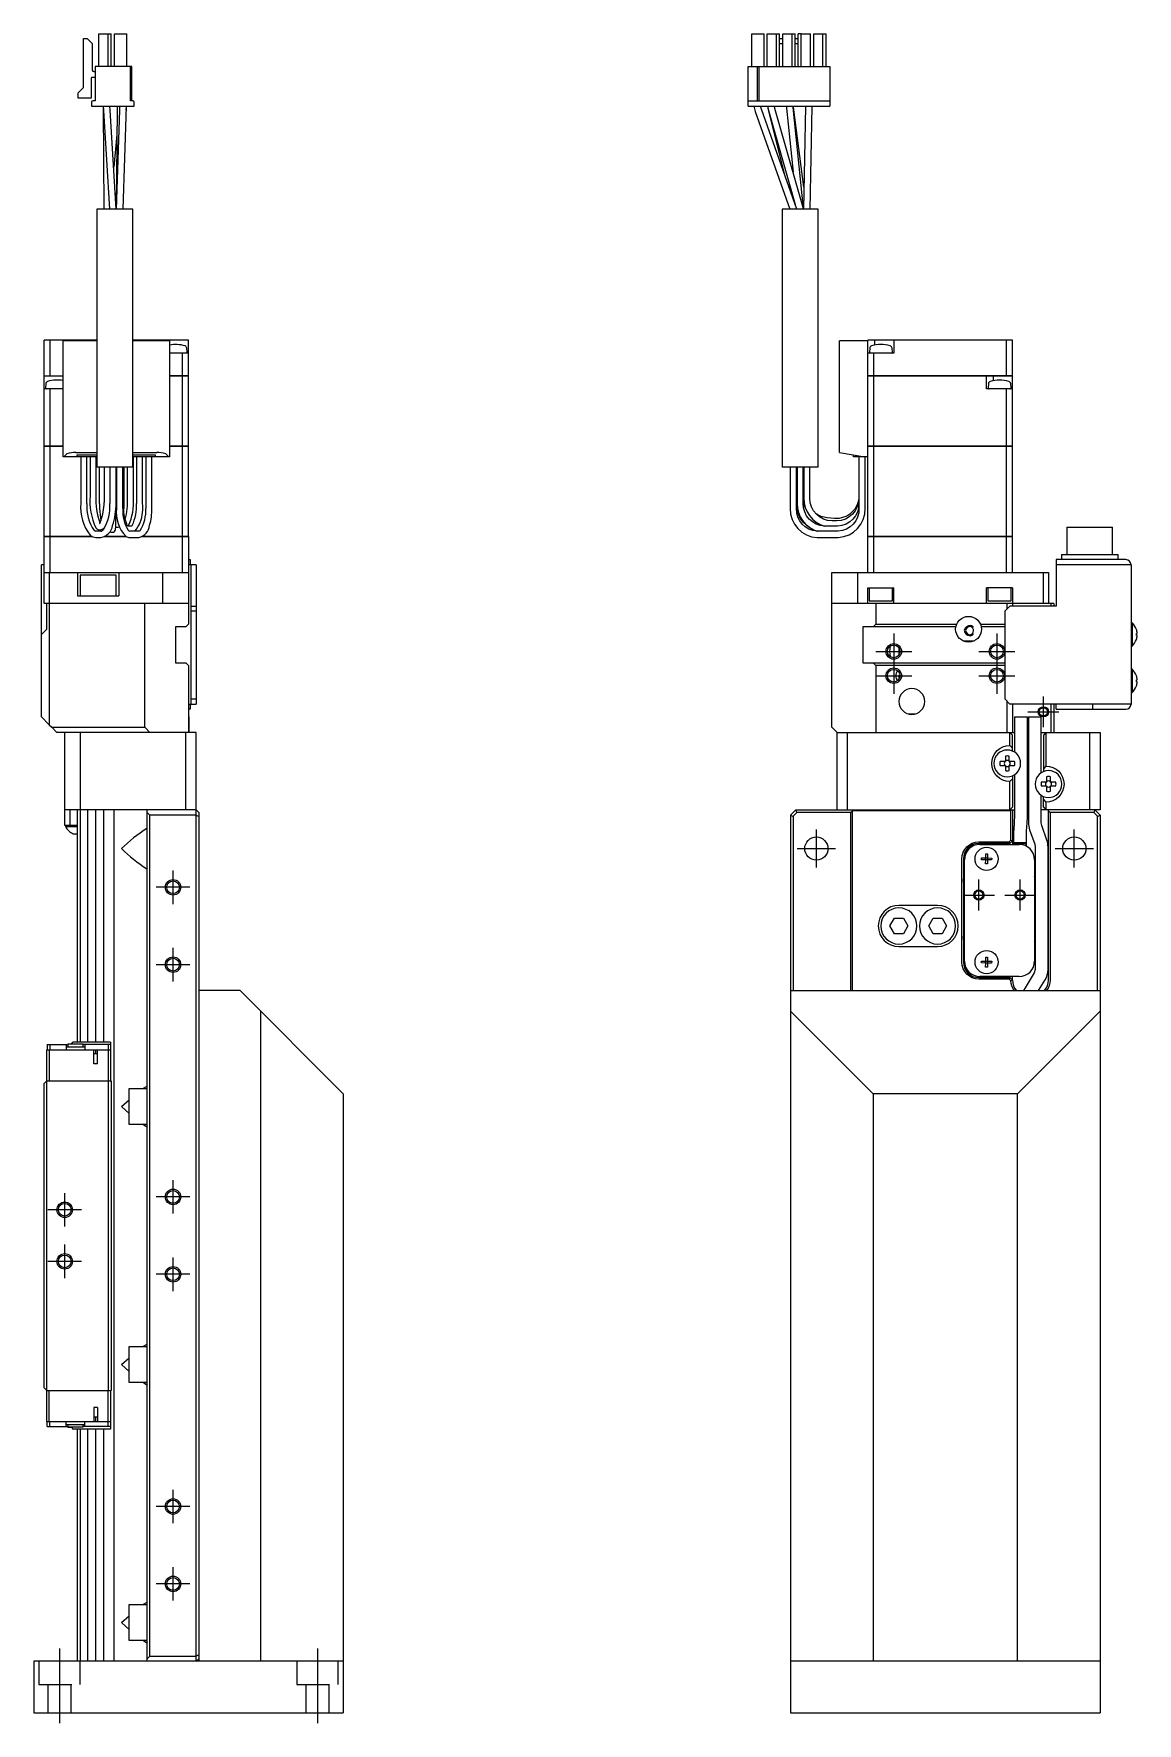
# Model space of a CAD drawing. Extents: x 0 to 511, y -8 to 480.
# Drawn here: x 296.8 to 510.7, y 81.1 to 408.5 of the extents above; entities that cross this region are included whole.
import ezdxf

# ---------------------------------------------------------------- set-up
doc = ezdxf.new("R2010")
doc.units = 0
doc.header["$LTSCALE"] = 0.5
doc.linetypes.add('CENTER', pattern=[50.8, 31.75, -6.35, 6.35, -6.35])
doc.linetypes.add('DASHED', pattern=[19.05, 12.7, -6.35])
for name, color, linetype in [('MSM_CENTER', 1, 'CENTER'), ('MSM_CONTINUOUS', 7, 'CONTINUOUS'), ('MSM_DASHED', 4, 'DASHED'), ('MSM_NARROW', 5, 'CONTINUOUS')]:
    doc.layers.add(name, color=color, linetype=linetype)

msp = doc.modelspace()

# ---------------------------------------------------------------- linework, layer by layer
at = {"layer": 'MSM_CENTER'}
for p, q in [((463.51, 292.25), (463.51, 280.55)), ((483.51, 292.25), (483.51, 280.55)), ((460.01, 288.75), (467.01, 288.75)), ((480.01, 288.75), (487.01, 288.75)), ((460.01, 284.05), (467.01, 284.05)), ((480.01, 284.05), (487.01, 284.05)), ((492.51, 274.05), (492.51, 280.05)), ((489.51, 277.05), (495.51, 277.05)), ((448.51, 246.85), (448.51, 254.25)), ((498.51, 246.85), (498.51, 254.25)), ((444.81, 250.55), (452.21, 250.55)), ((494.81, 250.55), (502.21, 250.55)), ((323.82, 239.8), (323.82, 246.3)), ((327.07, 243.05), (320.57, 243.05)), ((480.01, 238.55), (480.01, 244.55)), ((488.01, 238.55), (488.01, 244.55)), ((477.01, 241.55), (483.01, 241.55)), ((485.01, 241.55), (491.01, 241.55)), ((323.82, 224.8), (323.82, 231.3)), ((327.07, 228.05), (320.57, 228.05)), ((302.82, 177.3), (302.82, 183.8)), ((323.82, 179.8), (323.82, 186.3)), ((306.07, 180.55), (299.57, 180.55)), ((327.07, 183.05), (320.57, 183.05)), ((302.82, 167.3), (302.82, 173.8)), ((306.07, 170.55), (299.57, 170.55)), ((323.82, 164.8), (323.82, 171.3)), ((327.07, 168.05), (320.57, 168.05)), ((323.82, 119.8), (323.82, 126.3)), ((327.07, 123.05), (320.57, 123.05)), ((327.07, 108.05), (320.57, 108.05)), ((323.82, 104.8), (323.82, 111.3)), ((301.82, 95.55), (301.82, 81.05)), ((351.82, 95.55), (351.82, 81.05))]:
    msp.add_line(p, q, dxfattribs=at)
at = {"layer": 'MSM_CONTINUOUS'}
for p, q in [((306.46, 398.02), (306.46, 407.56)), ((306.46, 407.56), (307.16, 407.56)), ((307.16, 407.56), (308.16, 406.56)), ((308.16, 406.56), (308.16, 401.43)), ((309.45, 402.1), (309.45, 408.45)), ((309.45, 408.45), (311.85, 408.45)), ((311.25, 402.1), (311.25, 408.45)), ((311.85, 402.1), (311.85, 408.45)), ((312.45, 402.1), (312.45, 408.45)), ((312.45, 408.45), (314.85, 408.45)), ((314.85, 402.1), (314.85, 408.45)), ((435.99, 408.45), (438.39, 408.45)), ((435.99, 402.1), (435.99, 408.45)), ((438.39, 402.1), (438.39, 408.45)), ((438.99, 408.45), (440.79, 408.45)), ((438.99, 402.1), (438.99, 408.45)), ((440.79, 402.1), (440.79, 408.45)), ((440.79, 408.45), (441.39, 408.45)), ((441.39, 402.1), (441.39, 408.45)), ((441.39, 407.56), (441.99, 407.56)), ((441.39, 406.56), (441.99, 406.56)), ((441.99, 408.45), (443.79, 408.45)), ((441.99, 402.1), (441.99, 408.45)), ((443.79, 402.1), (443.79, 408.45)), ((443.79, 408.45), (444.39, 408.45)), ((444.39, 402.1), (444.39, 408.45)), ((444.39, 407.56), (444.99, 407.56)), ((444.39, 406.56), (444.99, 406.56)), ((444.99, 402.1), (444.99, 408.45)), ((445.59, 408.45), (444.99, 408.45)), ((445.59, 402.1), (445.59, 408.45)), ((445.59, 408.45), (447.39, 408.45)), ((447.39, 402.1), (447.39, 408.45)), ((447.99, 402.1), (447.99, 408.45)), ((447.99, 408.45), (449.79, 408.45)), ((449.79, 402.1), (449.79, 408.45)), ((449.79, 408.45), (450.39, 408.45)), ((450.39, 402.1), (450.39, 408.45)), ((307.97, 399.85), (307.97, 396)), ((308.72, 400), (308.12, 400)), ((308.44, 401.15), (308.72, 401.15)), ((308.72, 402.1), (308.72, 395.47)), ((315.83, 402.1), (308.72, 402.1)), ((315.58, 395.47), (315.58, 402.1)), ((315.83, 395.47), (315.83, 402.1)), ((435.26, 394.45), (435.26, 402.1)), ((435.26, 402.1), (451.11, 402.1)), ((437.04, 402.1), (437.04, 395.47)), ((437.34, 402.1), (437.34, 395.47)), ((451.11, 402.1), (451.11, 394.45)), ((305.44, 397), (306.46, 398.02)), ((305.44, 396), (305.44, 397)), ((307.97, 396), (305.44, 396)), ((308.01, 395.17), (308.01, 394.45)), ((308.01, 394.45), (316.29, 394.45)), ((308.72, 395.47), (308.31, 395.47)), ((310.27, 394.45), (310.27, 393.84)), ((310.27, 394.45), (310.27, 394.12)), ((310.27, 394.12), (310.42, 374.45)), ((310.28, 394.45), (310.32, 393.59)), ((310.32, 393.59), (311.52, 374.45)), ((311.62, 393.67), (311.58, 394.45)), ((312.82, 374.47), (311.62, 393.67)), ((312.96, 393.78), (312.82, 374.47)), ((313.44, 393.66), (312.82, 374.45)), ((312.97, 394.45), (312.96, 393.78)), ((313.46, 394.45), (313.44, 393.66)), ((314.12, 374.45), (314.77, 394.33)), ((314.74, 393.62), (314.76, 394.45)), ((314.77, 394.33), (314.77, 394.45)), ((315.99, 395.47), (315.58, 395.47)), ((316.29, 394.45), (316.29, 395.17)), ((435.26, 395.47), (451.11, 395.47)), ((435.26, 394.45), (451.11, 394.45)), ((436.38, 394.45), (436.64, 393.42)), ((436.64, 393.42), (443.37, 374.45)), ((437.86, 393.85), (437.7, 394.45)), ((437.87, 393.85), (437.7, 394.45)), ((444.75, 374.45), (437.86, 393.85)), ((439.05, 394.45), (439.18, 393.69)), ((439.06, 394.45), (439.23, 393.6)), ((439.18, 393.69), (442.29, 381.38)), ((439.23, 393.6), (444.42, 375.39)), ((440.48, 393.96), (440.37, 394.45)), ((446.01, 374.54), (440.48, 393.96)), ((442.72, 394.45), (442.75, 394.04)), ((442.75, 394.04), (443.99, 381.63)), ((444.04, 394.17), (444.02, 394.45)), ((446, 374.57), (444.04, 394.17)), ((446.1, 378.75), (444.05, 394.21)), ((446.41, 394.37), (446.01, 374.45)), ((446.41, 394.45), (446.41, 394.37)), ((446.41, 394.45), (446.41, 394.3)), ((447.31, 374.45), (447.71, 394.34)), ((447.71, 394.34), (447.71, 394.45)), ((312.93, 388.93), (312.31, 382.6)), ((316.05, 374.45), (309.05, 374.45)), ((309.05, 374.45), (309.05, 324.45)), ((316.05, 324.45), (316.05, 374.45)), ((448.86, 374.45), (441.86, 374.45)), ((441.86, 374.45), (441.86, 324.45)), ((448.86, 324.45), (448.86, 374.45)), ((298.82, 342.16), (298.82, 349.05)), ((309.05, 349.05), (298.82, 349.05)), ((299.97, 342.16), (299.97, 349.05)), ((302.52, 326.45), (302.52, 348.95)), ((309.05, 348.95), (302.52, 348.95)), ((326.82, 349.05), (316.05, 349.05)), ((323.12, 348.95), (316.05, 348.95)), ((323.07, 348.95), (323.07, 349.05)), ((323.12, 348.95), (323.12, 326.45)), ((326.55, 346.76), (326.48, 347.53)), ((326.82, 342.16), (326.82, 349.05)), ((453.01, 327.31), (453.01, 348.95)), ((458.51, 348.95), (453.01, 348.95)), ((458.51, 311.05), (458.51, 349.05)), ((486.51, 349.05), (458.51, 349.05)), ((458.85, 347.53), (458.78, 346.76)), ((459.76, 349.05), (459.76, 348.11)), ((463.24, 346.76), (463.18, 347.53)), ((463.51, 349.05), (463.51, 346.55)), ((485.36, 342.16), (485.36, 349.05)), ((486.51, 342.16), (486.51, 349.05)), ((326.82, 346.55), (323.12, 346.55)), ((325.67, 342.16), (325.67, 346.55)), ((463.51, 346.55), (458.51, 346.55)), ((459.67, 342.16), (459.67, 346.55)), ((298.82, 342.16), (302.52, 342.16)), ((298.82, 328.55), (298.82, 342.15)), ((298.82, 342.15), (302.52, 342.15)), ((298.83, 342.15), (298.83, 342.16)), ((299.16, 340.64), (299.09, 339.87)), ((299.97, 342.15), (299.97, 342.16)), ((323.12, 342.16), (326.82, 342.16)), ((326.82, 342.15), (323.12, 342.15)), ((325.66, 342.15), (325.66, 342.16)), ((325.67, 328.55), (325.67, 342.15)), ((326.81, 342.15), (326.81, 342.16)), ((326.82, 328.55), (326.82, 342.15)), ((458.51, 342.16), (486.51, 342.16)), ((486.51, 342.15), (458.51, 342.15)), ((458.52, 342.15), (458.52, 342.16)), ((459.67, 342.15), (459.67, 342.16)), ((459.67, 328.55), (459.67, 342.15)), ((481.51, 339.65), (481.51, 342.15)), ((481.85, 340.64), (481.78, 339.87)), ((482.76, 342.15), (482.76, 341.22)), ((485.35, 342.15), (485.35, 342.16)), ((486.24, 339.87), (486.18, 340.64)), ((486.5, 342.15), (486.5, 342.16)), ((486.51, 328.55), (486.51, 342.15)), ((302.52, 339.65), (298.82, 339.65)), ((299.97, 328.55), (299.97, 339.65)), ((486.51, 339.65), (481.51, 339.65)), ((485.36, 328.55), (485.36, 339.65)), ((298.82, 328.55), (302.52, 328.55)), ((298.82, 311.05), (298.82, 328.54)), ((302.52, 328.54), (298.82, 328.54)), ((298.83, 328.55), (298.83, 328.54)), ((299.97, 328.55), (299.97, 328.54)), ((299.97, 311.05), (299.97, 328.54)), ((323.12, 328.55), (326.82, 328.55)), ((326.82, 328.54), (323.12, 328.54)), ((325.66, 328.55), (325.66, 328.54)), ((325.67, 311.05), (325.67, 328.54)), ((326.81, 328.55), (326.81, 328.54)), ((326.82, 311.05), (326.82, 328.54)), ((458.51, 328.55), (486.51, 328.55)), ((486.51, 328.54), (458.51, 328.54)), ((458.52, 328.55), (458.52, 328.54)), ((459.67, 328.55), (459.67, 328.54)), ((459.67, 311.05), (459.67, 328.54)), ((485.35, 328.55), (485.35, 328.54)), ((485.36, 311.05), (485.36, 328.54)), ((486.5, 328.55), (486.5, 328.54)), ((486.51, 311.05), (486.51, 328.54)), ((309.05, 326.45), (302.52, 326.45)), ((302.63, 326.45), (303.23, 327.05)), ((305, 327.31), (309.05, 327.31)), ((305.22, 326.84), (309.05, 326.84)), ((305.22, 326.45), (305.22, 326.84)), ((305.92, 326.45), (305.92, 317.45)), ((307.12, 317.45), (307.12, 326.45)), ((307.72, 326.45), (307.72, 318.93)), ((308.92, 318.93), (308.92, 326.45)), ((316.05, 324.45), (309.05, 324.45)), ((309.52, 324.45), (309.52, 318.91)), ((310.47, 324.45), (310.47, 319)), ((311.57, 324.45), (311.57, 317.45)), ((312.77, 317.45), (312.77, 324.45)), ((312.87, 324.45), (312.87, 316.45)), ((314.07, 316.45), (314.07, 324.45)), ((314.32, 317.45), (314.32, 324.45)), ((314.92, 324.45), (314.92, 318.45)), ((316.05, 327.31), (320.64, 327.31)), ((316.05, 326.84), (320.42, 326.84)), ((323.12, 326.45), (316.05, 326.45)), ((316.12, 318.45), (316.12, 326.45)), ((316.72, 326.45), (316.72, 317.45)), ((317.92, 317.45), (317.92, 326.45)), ((318.52, 326.45), (318.52, 316.45)), ((319.72, 316.45), (319.72, 326.45)), ((320.42, 326.45), (320.42, 326.84)), ((322.41, 327.05), (323.01, 326.45)), ((448.86, 324.45), (441.86, 324.45)), ((443.46, 324.45), (443.46, 316.45)), ((444.66, 316.45), (444.66, 324.45)), ((444.76, 324.45), (444.76, 317.45)), ((445.96, 317.45), (445.96, 324.45)), ((446.06, 324.45), (446.06, 317.45)), ((447.26, 318.45), (447.26, 324.45)), ((453.01, 327.31), (457.91, 326.45)), ((455.71, 326.45), (455.71, 326.84)), ((458.51, 326.45), (455.71, 326.45)), ((456.76, 326.45), (456.76, 316.45)), ((457.96, 316.45), (457.96, 326.45)), ((310.47, 319.03), (310.47, 318.99)), ((446.11, 316.74), (445.96, 317.95)), ((314.25, 315.39), (314.32, 317.45)), ((446.06, 317.45), (446.12, 316.74)), ((446.12, 316.71), (446.11, 316.74)), ((446.12, 316.74), (446.12, 316.71)), ((452, 314.53), (450.61, 314.65)), ((298.82, 311.05), (308.09, 311.05)), ((298.82, 298.05), (298.82, 311.04)), ((308.11, 311.04), (298.82, 311.04)), ((298.83, 311.05), (298.83, 311.04)), ((299.97, 311.05), (299.97, 311.04)), ((299.97, 304.05), (299.97, 311.04)), ((309.84, 312.05), (308.87, 312.05)), ((309.65, 313.57), (309.49, 313.51)), ((309.86, 312.37), (309.9, 312.39)), ((309.9, 312.39), (310.1, 312.46)), ((314.72, 311.04), (310.47, 311.04)), ((310.5, 311.05), (314.7, 311.05)), ((311.65, 312.01), (311.83, 311.89)), ((311.83, 311.89), (312.03, 311.85)), ((312.69, 312.85), (312.74, 312.85)), ((312.74, 312.85), (313.15, 312.85)), ((313.15, 312.85), (313.18, 312.85)), ((313.18, 312.85), (313.41, 312.9)), ((315.77, 313.05), (315.03, 313.05)), ((317.17, 312.05), (315.43, 312.05)), ((326.82, 311.04), (317.77, 311.04)), ((317.79, 311.05), (326.82, 311.05)), ((325.66, 311.05), (325.66, 311.04)), ((325.67, 304.05), (325.67, 311.04)), ((326.81, 311.05), (326.81, 311.04)), ((326.82, 311.04), (326.82, 294.05)), ((452.76, 312.05), (448.66, 312.05)), ((448.67, 312.06), (448.7, 312.05)), ((452.6, 313.05), (450.12, 313.05)), ((452.45, 314.05), (451.57, 314.05)), ((458.51, 311.05), (486.51, 311.05)), ((458.51, 304.05), (458.51, 311.04)), ((486.51, 311.04), (458.51, 311.04)), ((458.52, 311.05), (458.52, 311.04)), ((459.67, 311.05), (459.67, 311.04)), ((459.67, 304.05), (459.67, 311.04)), ((485.35, 311.05), (485.35, 311.04)), ((485.36, 304.05), (485.36, 311.04)), ((486.5, 311.05), (486.5, 311.04)), ((486.51, 304.05), (486.51, 311.04)), ((497.09, 312.85), (505.94, 312.85)), ((497.09, 312.85), (497.09, 307.55)), ((505.94, 307.55), (505.94, 312.85)), ((308.87, 310.85), (309.82, 310.85)), ((315.43, 310.85), (317.17, 310.85)), ((448.66, 310.85), (452.76, 310.85)), ((298.82, 305.55), (298.32, 305.55)), ((298.32, 276.05), (298.32, 305.55)), ((326.82, 306.55), (327.12, 306.55)), ((328.32, 305.55), (326.82, 305.55)), ((327.12, 306.55), (327.12, 305.55)), ((327.32, 278.55), (327.32, 305.55)), ((328.32, 305.55), (328.32, 278.55)), ((495.01, 306.55), (495.01, 297.55)), ((508.51, 306.55), (495.01, 306.55)), ((509.51, 305.55), (495.01, 305.55)), ((496.01, 307.55), (507.01, 307.55)), ((496.01, 307.55), (496.01, 306.55)), ((507.01, 306.55), (507.01, 307.55)), ((509.51, 305.55), (509.51, 278.55)), ((298.82, 304.05), (326.82, 304.05)), ((299.82, 304.05), (299.82, 274.55)), ((305.32, 304.05), (305.32, 299.55)), ((312.82, 303.55), (305.82, 303.55)), ((305.82, 303.55), (305.82, 299.55)), ((312.82, 299.55), (312.82, 303.55)), ((313.32, 304.05), (313.32, 299.55)), ((321.82, 298.05), (321.82, 304.05)), ((451.51, 304.05), (493.51, 304.05)), ((451.51, 274.05), (451.51, 304.05)), ((456.51, 304.05), (456.51, 298.05)), ((492.51, 298.05), (492.51, 304.05)), ((493.51, 304.05), (493.51, 298.05)), ((326.82, 298.05), (298.82, 298.05)), ((299.32, 293.05), (299.32, 298.05)), ((305.32, 299.55), (313.32, 299.55)), ((318.32, 274.05), (318.32, 298.05)), ((494.51, 298.05), (451.51, 298.05)), ((458.51, 301.05), (463.51, 301.05)), ((458.51, 298.05), (458.51, 301.05)), ((458.76, 301.05), (458.76, 298.55)), ((458.76, 298.55), (463.26, 298.55)), ((460.01, 298.05), (460.01, 294.05)), ((463.26, 298.55), (463.26, 301.05)), ((463.51, 298.05), (463.51, 301.05)), ((486.51, 301.05), (481.51, 301.05)), ((481.51, 298.05), (481.51, 301.05)), ((481.76, 301.05), (481.76, 298.55)), ((481.76, 298.55), (486.26, 298.55)), ((485.51, 297.05), (485.51, 298.05)), ((486.26, 298.55), (486.26, 301.05)), ((486.51, 301.05), (486.51, 297.55)), ((494.01, 297.55), (494.01, 298.05)), ((494.51, 298.05), (494.51, 297.55)), ((327.32, 297.55), (328.32, 297.55)), ((328.32, 296.55), (327.32, 296.55)), ((486.01, 297.55), (485.01, 296.55)), ((485.01, 296.55), (485.01, 279.55)), ((495.01, 297.55), (486.01, 297.55)), ((298.32, 292.05), (299.32, 293.05)), ((324.32, 293.55), (324.32, 286.55)), ((326.32, 293.55), (324.32, 293.55)), ((326.32, 293.55), (326.82, 294.05)), ((457.51, 293.55), (457.51, 286.55)), ((475.56, 293.55), (457.51, 293.55)), ((459.51, 293.55), (460.01, 294.05)), ((460.01, 294.05), (475.72, 294.05)), ((480.3, 294.05), (485.01, 294.05)), ((485.01, 293.55), (480.46, 293.55)), ((509.7, 294.3), (509.51, 294.3)), ((509.7, 294.3), (509.7, 289.8)), ((510.54, 293.02), (510.55, 293.03)), ((510.54, 292.23), (510.7, 292.23)), ((510.54, 291.87), (510.54, 292.23)), ((510.7, 291.87), (510.54, 291.87)), ((464.51, 289.47), (464.51, 288.05)), ((476.92, 290.8), (479.1, 290.8)), ((509.51, 289.8), (509.7, 289.8)), ((510.55, 291.07), (510.54, 291.08)), ((324.32, 286.55), (326.32, 286.55)), ((326.82, 286.05), (326.32, 286.55)), ((326.82, 286.05), (326.82, 273.05)), ((457.51, 286.55), (485.01, 286.55)), ((460.01, 286.05), (459.51, 286.55)), ((460.01, 286.05), (460.01, 273.05)), ((485.01, 286.05), (460.01, 286.05)), ((464.52, 288.05), (464.51, 288.05)), ((509.7, 285.3), (509.51, 285.3)), ((509.7, 285.3), (509.7, 280.8)), ((464.51, 284.15), (464.74, 284.15)), ((464.51, 284.15), (464.51, 283.34)), ((510.54, 284.02), (510.55, 284.03)), ((510.54, 283.23), (510.7, 283.23)), ((510.54, 282.87), (510.54, 283.23)), ((510.7, 282.87), (510.54, 282.87)), ((510.55, 282.07), (510.54, 282.08)), ((326.82, 278.55), (328.32, 278.55)), ((327.12, 278.55), (327.12, 277.55)), ((327.32, 279.55), (328.32, 279.55)), ((485.01, 279.55), (486.01, 278.55)), ((485.51, 273.05), (485.51, 279.05)), ((509.51, 278.55), (486.01, 278.55)), ((486.51, 278.55), (486.51, 273.05)), ((494.01, 273.05), (494.01, 278.55)), ((494.51, 278.55), (494.51, 273.05)), ((495.01, 277.55), (495.01, 278.55)), ((502.01, 278.55), (502.01, 277.55)), ((509.51, 280.8), (509.7, 280.8)), ((298.32, 276.05), (299.82, 274.55)), ((327.12, 277.55), (326.82, 277.55)), ((326.82, 276.05), (326.92, 276.05)), ((326.92, 273.05), (326.92, 276.05)), ((466.31, 276.65), (467.71, 276.65)), ((486.91, 276.05), (489.41, 276.05)), ((486.91, 276.05), (486.91, 269.24)), ((489.41, 257.03), (489.41, 276.05)), ((489.61, 276.05), (492.11, 276.05)), ((489.61, 276.05), (489.61, 255.55)), ((492.11, 265.24), (492.11, 276.05)), ((495.01, 277.55), (508.51, 277.55)), ((299.82, 274.55), (300.32, 274.05)), ((300.32, 274.05), (318.32, 274.05)), ((301.32, 273.05), (300.32, 274.05)), ((328.32, 273.05), (301.32, 273.05)), ((302.82, 255.05), (302.82, 273.05)), ((305.82, 273.05), (305.82, 258.05)), ((318.32, 274.05), (319.32, 273.05)), ((326.32, 258.05), (326.32, 273.05)), ((328.32, 257.05), (328.32, 273.05)), ((451.51, 274.05), (452.51, 273.05)), ((452.51, 258.05), (452.51, 273.05)), ((452.51, 273.05), (486.91, 273.05)), ((454.51, 273.05), (454.51, 258.05)), ((486.01, 270.55), (486.01, 273.05)), ((486.51, 272.55), (486.01, 273.05)), ((486.51, 269.45), (486.51, 272.55)), ((489.61, 273.05), (489.41, 273.05)), ((492.11, 273.05), (503.51, 273.05)), ((493.01, 273.05), (492.51, 272.55)), ((492.51, 272.55), (492.51, 265.45)), ((493.01, 273.05), (493.01, 266.55)), ((501.51, 258.05), (501.51, 273.05)), ((503.51, 273.05), (503.51, 258.05)), ((486.51, 270.01), (486.01, 270.55)), ((485.14, 267.42), (484.11, 267.42)), ((484.11, 266.68), (485.14, 266.68)), ((485.14, 268.45), (485.14, 267.42)), ((485.14, 266.68), (485.14, 265.65)), ((485.88, 267.42), (485.88, 268.45)), ((486.91, 267.42), (485.88, 267.42)), ((485.88, 265.65), (485.88, 266.68)), ((485.88, 266.68), (486.91, 266.68)), ((493.01, 266.55), (492.51, 266.01)), ((486.01, 263.55), (486.51, 264.09)), ((486.01, 258.05), (486.01, 263.55)), ((486.51, 264.65), (486.51, 258.55)), ((486.91, 264.86), (486.91, 257.03)), ((493.14, 263.42), (492.11, 263.42)), ((492.11, 262.68), (493.14, 262.68)), ((493.14, 264.45), (493.14, 263.42)), ((493.14, 262.68), (493.14, 261.65)), ((493.88, 263.42), (493.88, 264.45)), ((494.91, 263.42), (493.88, 263.42)), ((493.88, 261.65), (493.88, 262.68)), ((493.88, 262.68), (494.91, 262.68)), ((492.11, 255.55), (492.11, 260.86)), ((492.51, 258.55), (492.51, 260.65)), ((492.51, 260.09), (493.01, 259.55)), ((493.01, 259.55), (493.01, 258.05)), ((328.32, 258.05), (302.82, 258.05)), ((303.82, 258.05), (303.82, 255.05)), ((305.32, 213.05), (305.32, 258.05)), ((305.83, 258.05), (305.83, 213.05)), ((307.21, 258.05), (307.21, 213.05)), ((308.82, 213.05), (308.82, 258.05)), ((310.43, 213.05), (310.43, 258.05)), ((312.32, 258.05), (312.32, 93.05)), ((318.82, 93.05), (318.82, 258.05)), ((319.32, 257.05), (318.82, 257.55)), ((319.32, 94.05), (319.32, 257.05)), ((328.32, 257.05), (319.32, 257.05)), ((328.82, 257.55), (328.32, 258.05)), ((328.32, 94.05), (328.32, 257.05)), ((328.82, 257.55), (328.82, 93.05)), ((443.51, 257.05), (443.51, 83.05)), ((443.51, 257.05), (443.52, 257.05)), ((443.52, 257.05), (444.51, 258.05)), ((444.72, 257.55), (444.02, 256.85)), ((444.02, 256.85), (444.02, 223.05)), ((444.72, 257.55), (444.51, 258.05)), ((444.51, 258.05), (486.91, 258.05)), ((455.21, 257.55), (444.72, 257.55)), ((455.51, 257.85), (455.21, 257.55)), ((455.21, 223.05), (455.21, 257.55)), ((455.51, 223.05), (455.51, 257.85)), ((486.21, 257.85), (455.51, 257.85)), ((486.01, 258.05), (486.51, 258.55)), ((486.21, 257.85), (486.41, 258.05)), ((486.21, 252.17), (486.21, 257.85)), ((486.51, 258.05), (486.51, 251.35)), ((486.85, 255.59), (486.82, 255.29)), ((486.91, 257.03), (486.85, 255.59)), ((489.34, 255.31), (489.41, 257.03)), ((489.61, 258.05), (489.41, 258.05)), ((503.51, 258.05), (492.11, 258.05)), ((492.2, 255.02), (492.11, 255.55)), ((492.51, 258.55), (493.01, 258.05)), ((493.51, 225.05), (493.51, 258.05)), ((493.51, 257.85), (493.81, 257.55)), ((493.81, 257.55), (493.81, 225.05)), ((502.31, 257.55), (493.81, 257.55)), ((502.51, 258.05), (502.31, 257.55)), ((503.01, 256.85), (502.31, 257.55)), ((502.51, 258.05), (503.51, 257.05)), ((503.01, 223.05), (503.01, 256.85)), ((503.51, 257.05), (503.51, 83.05)), ((503.51, 257.05), (503.51, 257.05)), ((305.32, 255.05), (302.82, 255.05)), ((302.97, 255.05), (302.97, 254.8)), ((302.97, 254.8), (305.32, 254.8)), ((304.48, 253.4), (305.32, 253.4)), ((318.82, 254.29), (318.7, 254.45)), ((485.89, 251.85), (486.21, 252.17)), ((486.21, 252.17), (486.51, 252.05)), ((486.82, 255.29), (486.74, 253.57)), ((486.74, 253.57), (486.74, 251.55)), ((489.24, 253.57), (489.3, 255.01)), ((489.24, 251.75), (489.24, 253.57)), ((489.3, 255.01), (489.34, 255.31)), ((489.84, 254.19), (490.83, 251.38)), ((493.19, 252.21), (492.2, 255.02)), ((480.01, 251.85), (485.89, 251.85)), ((486.01, 251.55), (480.01, 251.55)), ((480.21, 251.35), (487.81, 251.35)), ((481.33, 248.73), (481.34, 249.53)), ((481.34, 249.53), (481.7, 249.52)), ((481.7, 249.52), (481.69, 248.73)), ((485.89, 251.85), (486.01, 251.55)), ((486.51, 252.05), (486.01, 251.55)), ((486.74, 251.55), (489.24, 251.55)), ((486.76, 251.75), (489.26, 251.75)), ((486.76, 251.55), (486.76, 251.35)), ((489.26, 250.99), (489.26, 251.75)), ((490.83, 251.38), (490.91, 250.85)), ((490.91, 250.85), (490.91, 227.13)), ((493.41, 227.13), (493.41, 250.85)), ((318.82, 246.81), (318.7, 246.65)), ((476.71, 228.55), (476.71, 248.55)), ((477.01, 248.55), (477.01, 228.55)), ((477.21, 228.75), (477.21, 248.35)), ((480.54, 248.38), (480.54, 248.74)), ((480.54, 248.74), (481.33, 248.73)), ((481.33, 248.37), (480.54, 248.38)), ((481.31, 248.37), (481.32, 248.73)), ((481.32, 247.58), (481.33, 248.37)), ((481.68, 247.58), (481.32, 247.58)), ((481.33, 248.75), (481.69, 248.74)), ((481.69, 248.35), (481.33, 248.36)), ((481.69, 248.37), (481.68, 247.58)), ((481.69, 248.73), (482.49, 248.72)), ((482.48, 248.36), (481.69, 248.37)), ((481.71, 248.73), (481.71, 248.37)), ((482.49, 248.72), (482.48, 248.36)), ((490.81, 248.35), (490.81, 228.75)), ((472.01, 239.55), (464.51, 239.55)), ((462.78, 235.55), (463.65, 237.05)), ((463.65, 237.05), (465.38, 237.05)), ((465.38, 237.05), (466.24, 235.55)), ((470.28, 235.55), (471.15, 237.05)), ((471.15, 237.05), (472.88, 237.05)), ((472.88, 237.05), (473.74, 235.55)), ((463.65, 234.05), (462.78, 235.55)), ((465.38, 234.05), (463.65, 234.05)), ((466.24, 235.55), (465.38, 234.05)), ((471.15, 234.05), (470.28, 235.55)), ((472.88, 234.05), (471.15, 234.05)), ((473.74, 235.55), (472.88, 234.05)), ((464.51, 231.55), (472.01, 231.55)), ((481.33, 228.73), (481.34, 229.53)), ((481.34, 229.53), (481.7, 229.52)), ((481.7, 229.52), (481.69, 228.73)), ((480.54, 228.38), (480.54, 228.74)), ((480.54, 228.74), (481.33, 228.73)), ((481.33, 228.37), (480.54, 228.38)), ((481.31, 228.37), (481.32, 228.73)), ((481.32, 227.58), (481.33, 228.37)), ((481.68, 227.58), (481.32, 227.58)), ((481.33, 228.75), (481.69, 228.74)), ((481.69, 228.35), (481.33, 228.36)), ((481.69, 228.37), (481.68, 227.58)), ((481.69, 228.73), (482.49, 228.72)), ((482.48, 228.36), (481.69, 228.37)), ((481.71, 228.73), (481.71, 228.37)), ((482.49, 228.72), (482.48, 228.36)), ((490.74, 226.44), (488.96, 223.59)), ((490.91, 227.13), (490.74, 226.44)), ((336.82, 223.05), (328.82, 223.05)), ((356.82, 203.05), (336.82, 223.05)), ((443.51, 223.05), (503.51, 223.05)), ((480.01, 225.55), (486.01, 225.55)), ((485.89, 225.25), (480.01, 225.25)), ((487.81, 225.75), (480.21, 225.75)), ((485.89, 225.25), (486.01, 225.55)), ((486.21, 224.92), (485.89, 225.25)), ((486.01, 225.55), (486.51, 225.05)), ((486.21, 224.92), (486.51, 225.05)), ((486.51, 225.05), (486.51, 225.75)), ((488.96, 223.59), (488.69, 223.05)), ((491.57, 223.05), (492.86, 225.12)), ((340.82, 93.05), (340.82, 219.05)), ((459.51, 203.05), (443.51, 219.05)), ((503.51, 219.05), (487.51, 203.05)), ((304.15, 212.65), (304.39, 213.05)), ((311.72, 213.05), (304.39, 213.05)), ((311.72, 213.05), (311.72, 205.55)), ((299.32, 139.55), (299.32, 211.55)), ((299.32, 211.55), (311.72, 211.55)), ((299.42, 212.55), (299.42, 211.55)), ((299.42, 212.55), (303.42, 212.55)), ((299.82, 211.55), (299.82, 205.55)), ((299.92, 212.55), (299.92, 211.55)), ((303.12, 212.55), (303.12, 211.55)), ((303.12, 212.15), (306.72, 212.15)), ((306.42, 212.65), (303.42, 212.65)), ((303.42, 212.65), (303.42, 212.15)), ((306.42, 212.15), (306.42, 212.65)), ((311.72, 212.55), (306.42, 212.55)), ((306.72, 212.55), (306.72, 211.55)), ((308.47, 208.85), (308.47, 211.55)), ((309.17, 210.75), (308.47, 210.75)), ((308.82, 210.75), (308.82, 211.55)), ((309.17, 208.85), (309.17, 211.55)), ((311.22, 212.55), (311.22, 205.55)), ((309.17, 208.85), (308.47, 208.85)), ((298.82, 205.05), (299.32, 205.55)), ((298.82, 146.05), (298.82, 205.05)), ((299.32, 205.55), (311.82, 205.55)), ((311.32, 145.55), (311.32, 205.55)), ((311.82, 205.55), (311.82, 145.55)), ((315.32, 197.05), (315.32, 204.05)), ((315.32, 204.05), (318.82, 204.05)), ((317.95, 204.05), (318.7, 204.45)), ((318.7, 204.45), (318.82, 204.29)), ((356.82, 203.05), (356.82, 83.05)), ((487.51, 203.05), (459.51, 203.05)), ((459.51, 203.05), (459.51, 93.05)), ((487.51, 93.05), (487.51, 203.05)), ((313.82, 200.55), (315.32, 201.87)), ((315.32, 199.23), (313.82, 200.55)), ((318.82, 197.05), (315.32, 197.05)), ((318.7, 196.65), (317.95, 197.05)), ((318.82, 196.81), (318.7, 196.65)), ((315.32, 147.05), (315.32, 154.05)), ((315.32, 154.05), (318.82, 154.05)), ((317.95, 154.05), (318.7, 154.45)), ((318.7, 154.45), (318.82, 154.29)), ((313.82, 150.55), (315.32, 151.87)), ((315.32, 149.23), (313.82, 150.55)), ((299.32, 145.55), (298.82, 146.05)), ((299.32, 145.55), (311.82, 145.55)), ((299.82, 139.55), (299.82, 145.55)), ((311.22, 138.55), (311.22, 145.55)), ((311.72, 145.55), (311.72, 138.05)), ((318.82, 147.05), (315.32, 147.05)), ((318.7, 146.65), (317.95, 147.05)), ((318.82, 146.81), (318.7, 146.65)), ((308.47, 142.25), (308.47, 139.55)), ((309.17, 142.25), (308.47, 142.25)), ((309.17, 142.25), (309.17, 139.55)), ((299.32, 139.55), (311.72, 139.55)), ((299.42, 138.55), (299.42, 139.55)), ((299.42, 138.55), (303.42, 138.55)), ((299.92, 138.55), (299.92, 139.55)), ((303.12, 138.55), (303.12, 139.55)), ((303.12, 138.95), (306.72, 138.95)), ((303.42, 138.95), (303.42, 138.45)), ((303.42, 138.5), (306.42, 138.5)), ((303.42, 138.45), (304.15, 138.45)), ((304.12, 138.5), (304.39, 138.05)), ((311.72, 138.05), (304.39, 138.05)), ((305.32, 93.05), (305.32, 138.05)), ((305.83, 138.05), (305.83, 93.05)), ((306.42, 138.5), (306.42, 138.95)), ((311.72, 138.55), (306.42, 138.55)), ((306.72, 138.55), (306.72, 139.55)), ((307.21, 138.05), (307.21, 93.05)), ((309.17, 140.35), (308.47, 140.35)), ((308.82, 139.55), (308.82, 140.35)), ((308.82, 93.05), (308.82, 138.05)), ((310.43, 93.05), (310.43, 138.05)), ((313.82, 100.55), (315.32, 101.87)), ((315.32, 97.05), (315.32, 104.05)), ((315.32, 104.05), (318.82, 104.05)), ((317.95, 104.05), (318.7, 104.45)), ((318.7, 104.45), (318.82, 104.29)), ((315.32, 99.23), (313.82, 100.55)), ((318.82, 97.05), (315.32, 97.05)), ((318.7, 96.65), (317.95, 97.05)), ((318.82, 96.81), (318.7, 96.65)), ((356.82, 93.05), (296.82, 93.05)), ((296.82, 93.05), (296.82, 83.05)), ((318.82, 93.55), (319.32, 94.05)), ((319.32, 94.05), (328.32, 94.05)), ((328.32, 93.05), (328.32, 94.05)), ((328.32, 93.05), (328.82, 93.55)), ((503.51, 93.05), (443.51, 93.05)), ((296.82, 83.05), (356.82, 83.05)), ((443.51, 83.05), (503.51, 83.05))]:
    msp.add_line(p, q, dxfattribs=at)
for centre, radius in [((478.01, 293.05), 2.5), ((463.51, 288.75), 1.23), ((483.51, 288.75), 1.23), ((463.51, 284.05), 1.23), ((483.51, 284.05), 1.23), ((492.51, 277.05), 0.783), ((448.51, 250.55), 2.25), ((498.51, 250.55), 2.25), ((481.51, 248.55), 2.25), ((323.82, 243.05), 1.23), ((480.01, 241.55), 0.783), ((488.01, 241.55), 0.783), ((323.82, 228.05), 1.23), ((481.51, 228.55), 2.25), ((323.82, 183.05), 1.23), ((302.82, 180.55), 1.23), ((302.82, 170.55), 1.23), ((323.82, 168.05), 1.23), ((323.82, 123.05), 1.23), ((323.82, 108.05), 1.23)]:
    msp.add_circle(centre, radius, dxfattribs=at)
at = {"layer": 'MSM_CONTINUOUS', "extrusion": (0, 0, -1)}
for centre, radius in [((-467.01, 279.05), 2.5), ((-485.51, 267.05), 2.6), ((-493.51, 263.05), 2.6), ((-464.51, 235.55), 3.5), ((-472.01, 235.55), 3.5)]:
    msp.add_circle(centre, radius, dxfattribs=at)
at = {"layer": 'MSM_CONTINUOUS'}
for centre, radius, start, end in [((308.12, 399.85), 0.15, 90, 180), ((308.44, 401.43), 0.28, 180, 270), ((308.31, 395.17), 0.3, 90, 180), ((315.99, 395.17), 0.3, 0, 90), ((324.32, 342.24), 6, 72.3708, 101.537), ((325.99, 347.48), 0.5, 5, 72.3708), ((459.35, 347.48), 0.5, 107.6292, 175), ((461.01, 342.24), 6, 72.3708, 107.6292), ((462.68, 347.48), 0.5, 5, 72.3708), ((326.35, 346.74), 0.2, 288.1949, 5), ((458.98, 346.74), 0.2, 175, 251.8051), ((463.04, 346.74), 0.2, 288.1949, 5), ((299.65, 340.59), 0.5, 107.6292, 175), ((301.32, 335.35), 6, 78.463, 107.6292), ((482.35, 340.59), 0.5, 107.6292, 175), ((484.01, 335.35), 6, 72.3708, 107.6292), ((485.68, 340.59), 0.5, 5, 72.3708), ((299.29, 339.85), 0.2, 175, 270), ((481.98, 339.85), 0.2, 175, 270), ((486.04, 339.85), 0.2, 270, 5), ((304.76, 322.81), 4.51, 86.9565, 109.8759), ((320.86, 322.68), 4.64, 70.4546, 92.713), ((320.42, 318.01), 12.73, 175.8454, 204.6186), ((336.38, 318.17), 26.87, 178.4238, 188.8516), ((296.72, 318.27), 13.77, 342.1759, 357.1972), ((305.19, 317.61), 10.96, 335.8666, 4.385), ((451.65, 318.42), 5.59, 179.7079, 254.0346), ((314.63, 316.69), 8.74, 175.0197, 218.3235), ((314.81, 316.7), 7.72, 174.4381, 215.6687), ((302.94, 316.87), 8.65, 328.5524, 3.8561), ((299.84, 317.26), 12.93, 341.4264, 0.8555), ((242.79, 316.17), 69.98, 356.9256, 0.5083), ((319.25, 315.6), 6.43, 172.4193, 225.037), ((321.18, 315.97), 7.13, 176.1621, 211.44), ((328.12, 318.16), 14.15, 186.6571, 200.3054), ((308.02, 316.92), 8.72, 334.6207, 3.4586), ((310.72, 316.51), 7.25, 321.9863, 353.6299), ((311.68, 315.94), 6.86, 326.8577, 4.2662), ((309.51, 316.58), 8.45, 354.0847, 5.9153), ((308.33, 316.34), 11.39, 344.0263, 0.5737), ((448.86, 316.25), 5.41, 177.9067, 267.8727), ((450.33, 317.38), 5.57, 179.2277, 252.6191), ((452.55, 316.26), 5.41, 272.1863, 2.0343), ((308.9, 312.57), 1.72, 229.0024, 268.8954), ((308.94, 312.67), 0.622, 228.9031, 263.0608), ((309.61, 313.32), 0.978, 218.7039, 284.8652), ((308.99, 314.1), 0.846, 321.4689, 356.9127), ((309.38, 313.56), 2.75, 279.2724, 351.0568), ((309.63, 312.91), 0.889, 283.8661, 321.118), ((309.65, 313.58), 1.21, 291.8456, 319.7784), ((312.05, 312.47), 0.622, 268.1145, 354.9417), ((315.44, 312.3), 1.45, 239.5973, 269.5942), ((315.44, 313.59), 0.679, 210.1743, 232.5013), ((315.5, 312.52), 0.476, 213.7324, 261.3862), ((314.97, 313.28), 0.266, 300.6087, 325.589), ((314.93, 313.97), 1.25, 312.2163, 320.9064), ((316.69, 313.41), 2.6, 280.5511, 355.471), ((317.06, 312.56), 0.517, 281.8582, 314.7596), ((508.51, 305.55), 1, 0, 90), ((478.34, 292.59), 1.19, 84.9334, 167.2967), ((478.35, 292.97), 1.18, 185.5296, 268.5756), ((478.32, 292.71), 0.885, 85.3399, 173.8609), ((478.32, 292.88), 0.884, 184.8814, 268.3869), ((478.17, 292.8), 0.819, 279.2683, 73.8152), ((478.33, 292.53), 0.736, 270, 333.1244), ((478.34, 293.06), 0.727, 26.8285, 81.1444), ((507.71, 292.05), 3, 19.0021, 48.5904), ((507.71, 292.05), 2.99, 3.446, 18.9685), ((507.71, 292.05), 2.99, 341.0315, 356.554), ((468.01, 288.75), 5.31, 169.1281, 190.8719), ((507.71, 292.05), 3, 311.4096, 340.9979), ((465.42, 284.05), 1.53, 140.0163, 219.9837), ((507.71, 283.05), 3, 19.0021, 48.5904), ((507.71, 283.05), 3, 311.4096, 340.9979), ((507.71, 283.05), 2.99, 3.446, 18.9685), ((507.71, 283.05), 2.99, 341.0315, 356.554), ((508.51, 278.55), 1, 270, 0), ((485.51, 267.05), 1.45, 75.2162, 104.7838), ((485.51, 267.05), 1.45, 165.2162, 194.7838), ((485.51, 267.05), 0.596, 141.6606, 218.3394), ((485.51, 267.05), 0.596, 51.6606, 128.3394), ((485.51, 267.05), 0.596, 231.6606, 308.3394), ((485.51, 267.05), 1.45, 255.2162, 284.7838), ((485.51, 267.05), 0.596, 321.6606, 38.3394), ((485.51, 267.05), 1.45, 345.2162, 14.7838), ((493.51, 263.05), 1.45, 165.2162, 194.7838), ((493.51, 263.05), 0.596, 141.6606, 218.3394), ((493.51, 263.05), 1.45, 75.2162, 104.7838), ((493.51, 263.05), 0.596, 51.6606, 128.3394), ((493.51, 263.05), 0.596, 231.6606, 308.3394), ((493.51, 263.05), 0.596, 321.6606, 38.3394), ((493.51, 263.05), 1.45, 345.2162, 14.7838), ((493.51, 263.05), 1.45, 255.2162, 284.7838), ((327.32, 258.55), 1.8, 303.5573, 303.749), ((328.85, 257.64), 0.794, 227.7589, 267.5692), ((443.97, 257.44), 0.598, 220.7576, 274.7051), ((493.74, 255.54), 4.13, 179.8432, 199.0697), ((503.06, 257.44), 0.598, 265.2949, 319.2424), ((305.82, 256.36), 3.25, 208.7266, 245.6996), ((335.62, 228.29), 31.15, 122.893, 134.3981), ((489.28, 250.86), 4.13, 359.8432, 19.0697), ((335.62, 272.81), 31.15, 225.6019, 237.107), ((480.01, 248.55), 3, 90, 180), ((480.21, 248.35), 3, 90, 180), ((487.81, 248.35), 3, 0, 90), ((488.01, 244.05), 3, 14.8351, 21.0395), ((464.51, 235.55), 4, 90, 270), ((472.01, 235.55), 4, 270, 90), ((488.01, 233.55), 3, 338.9605, 345.1649), ((480.01, 228.55), 3, 180, 270), ((480.21, 228.75), 3, 180, 270), ((487.81, 228.75), 3, 270, 0), ((489.59, 227.09), 3.82, 328.8914, 0.661), ((489.51, 225.05), 3, 180, 221.8103), ((490.51, 225.05), 3, 318.1897, 0), ((328.85, 93.46), 0.794, 92.4308, 132.2411), ((327.32, 92.55), 1.8, 56.251, 56.4427)]:
    msp.add_arc(centre, radius, start, end, dxfattribs=at)
at = {"layer": 'MSM_CONTINUOUS', "extrusion": (0, 0, -1)}
for centre, radius, start, end in [((-322.68, 318.16), 13.78, 340.6907, 3.2092), ((-285.2, 318.25), 25.29, 178.3223, 181.4809), ((-299.13, 318.02), 15.8, 178.4424, 193.4128), ((-451.62, 318.41), 4.36, 270.6063, 0.5686), ((-452.37, 318.9), 4.39, 179.8692, 274.9179), ((-452.41, 318.41), 4.36, 179.4143, 269.4108), ((-448.88, 316.27), 4.22, 272.931, 2.4936), ((-450.11, 317.35), 5.45, 293.9954, 358.8909), ((-450.25, 317.34), 4.29, 271.6879, 1.5108), ((-451, 319), 4.37, 275.0458, 307.0419), ((-452.48, 317.33), 4.29, 178.4433, 268.358), ((-452.55, 316.26), 4.22, 177.4296, 267.1458), ((-486.01, 267.05), 3.5, 270, 90), ((-493.01, 263.05), 3.5, 90, 270), ((-480.01, 248.55), 3.3, 0, 90), ((-480.01, 244.05), 3, 360, 21.0395), ((-480.01, 233.55), 3, 338.9605, 0), ((-480.01, 228.55), 3.3, 270, 0), ((-489.51, 225.05), 3.3, 322.6948, 357.7997), ((-490.51, 225.05), 3.3, 180, 217.3052)]:
    msp.add_arc(centre, radius, start, end, dxfattribs=at)
at = {"layer": 'MSM_DASHED'}
for p, q in [((297.82, 93.05), (297.82, 88.55)), ((305.82, 88.55), (305.82, 93.05)), ((347.82, 93.05), (347.82, 88.55)), ((355.82, 88.55), (355.82, 93.05)), ((297.82, 88.55), (305.82, 88.55)), ((299.57, 88.55), (299.57, 83.05)), ((304.07, 83.05), (304.07, 88.55)), ((347.82, 88.55), (355.82, 88.55)), ((349.57, 88.55), (349.57, 83.05)), ((354.07, 83.05), (354.07, 88.55))]:
    msp.add_line(p, q, dxfattribs=at)
at = {"layer": 'MSM_NARROW'}
for centre, radius in [((463.51, 288.75), 1.5), ((483.51, 288.75), 1.5), ((463.51, 284.05), 1.5), ((483.51, 284.05), 1.5), ((492.51, 277.05), 1), ((323.82, 243.05), 1.5), ((480.01, 241.55), 1), ((488.01, 241.55), 1), ((323.82, 228.05), 1.5), ((323.82, 183.05), 1.5), ((302.82, 180.55), 1.5), ((302.82, 170.55), 1.5), ((323.82, 168.05), 1.5), ((323.82, 123.05), 1.5), ((323.82, 108.05), 1.5)]:
    msp.add_circle(centre, radius, dxfattribs=at)

doc.saveas('drawing.dxf')
